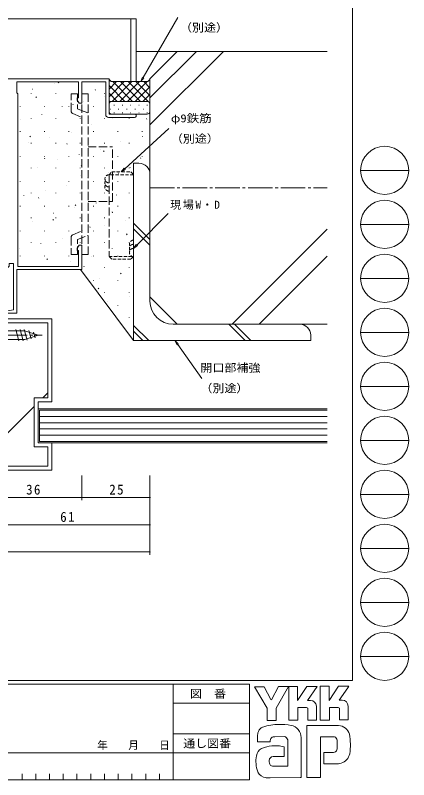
# Model space of a CAD drawing. Units: millimetres on the paper. Extents: x -420 to 373, y -297 to 267.
# Drawn here: x 228.6 to 372.9, y -297 to -16.8 of the extents above; entities that cross this region are included whole.
import ezdxf
from ezdxf.enums import TextEntityAlignment as Align

# ---------------------------------------------------------------- set-up
doc = ezdxf.new("R2010")
doc.units = ezdxf.units.MM
for name, pattern in [('CHAIN2', [12, 9, -1, 1, -1]), ('DASHED1', [1.8, 1.2, -0.6]), ('DASHED3', [4, 3, -1])]:
    doc.linetypes.add(name, pattern=pattern)
for name, color, linetype, lineweight in [('0-1_YKK_ZWAK', 7, 'Continuous', 9), ('0-3_YKK_12', 2, 'Continuous', 9), ('0-4_YSS_K', 3, 'Continuous', 9), ('0-5_YKK_D', 6, 'Continuous', 9), ('0-6_YKK_13', 4, 'Continuous', 9), ('0-7_YKK_11', 7, 'Continuous', 9)]:
    doc.layers.add(name, color=color, linetype=linetype, lineweight=lineweight)
doc.styles.add('ＭＳ ゴシック', font='')
doc.styles.get('ＭＳ ゴシック').set_extended_font_data('MS Gothic')

msp = doc.modelspace()

# ---------------------------------------------------------------- linework, layer by layer
at = {"layer": '0-1_YKK_ZWAK'}
for p, q in [((352.3, 264.4), (352.3, -260.6)), ((355.276, -73.616), (372.916, -73.616)), ((355.276, -93.412), (372.916, -93.412)), ((355.276, -113.208), (372.916, -113.208)), ((355.276, -133.004), (372.916, -133.004)), ((355.276, -152.8), (372.916, -152.8)), ((355.276, -172.596), (372.916, -172.596)), ((355.276, -192.392), (372.916, -192.392)), ((355.276, -212.188), (372.916, -212.188)), ((355.276, -231.984), (372.916, -231.984)), ((355.276, -251.78), (372.916, -251.78)), ((352.3, -260.6), (-417.7, -260.6)), ((314.5, -262), (-417.7, -262)), ((286.5, -262), (286.5, -297)), ((314.5, -262), (314.5, -297)), ((316.337, -262.906), (319.851, -262.906)), ((320.932, -270.799), (316.337, -262.906)), ((325.136, -262.798), (322.581, -267.771)), ((328.96, -275.231), (328.96, -262.825)), ((340.474, -262.717), (343.745, -262.717)), ((340.474, -275.123), (340.474, -262.717)), ((347.178, -262.717), (350.962, -262.717)), ((350.583, -263.365), (347.461, -267.825)), ((350.962, -262.717), (350.583, -263.365)), ((286.5, -269), (314.5, -269)), ((336.879, -267.906), (335.84, -267.906)), ((348.501, -267.825), (347.461, -267.825)), ((335.474, -270.582), (332.284, -270.582)), ((339.042, -270.069), (339.042, -275.15)), ((343.88, -270.555), (343.88, -275.123)), ((347.069, -270.555), (343.88, -270.555)), ((347.502, -270.717), (347.069, -270.555)), ((347.502, -275.096), (347.502, -270.717)), ((350.664, -270.069), (350.664, -275.096)), ((347.124, -277.096), (335.528, -277.096)), ((335.528, -277.096), (335.528, -296.206)), ((343.88, -275.123), (340.474, -275.123)), ((347.502, -275.046), (347.553, -275.096)), ((350.664, -275.096), (347.502, -275.096)), ((286.5, -280.199), (314.5, -280.199)), ((317.418, -283.07), (317.418, -281.141)), ((327.446, -281.205), (323.748, -281.275)), ((328.527, -292.071), (328.527, -282.34)), ((333.42, -281.583), (333.42, -296.179)), ((340.555, -281.259), (345.204, -281.259)), ((340.555, -296.206), (340.555, -281.259)), ((346.673, -282.756), (346.691, -285.391)), ((322.067, -283.07), (317.418, -283.07)), ((185.7, -287.2), (286.5, -287.2)), ((314.5, -287.199), (286.5, -287.199)), ((327.176, -288.53), (323.181, -288.535)), ((341.772, -286.989), (341.772, -291.125)), ((345.313, -286.989), (341.772, -286.989)), ((341.772, -291.125), (347.097, -291.125)), ((347.097, -291.125), (348.178, -290.882)), ((322.905, -292.071), (328.527, -292.071)), ((328.095, -292.071), (328.446, -292.071)), ((328.527, -292.07), (328.528, -292.071)), ((-417.7, -297), (314.5, -297)), ((231.06, -294.9), (231.06, -297)), ((236.1, -294.9), (236.1, -297)), ((241.14, -294.9), (241.14, -297)), ((246.18, -294.9), (246.18, -297)), ((251.22, -294.9), (251.22, -297)), ((256.26, -294.9), (256.26, -297)), ((261.3, -294.9), (261.3, -297)), ((266.34, -294.9), (266.34, -297)), ((271.38, -294.9), (271.38, -297)), ((276.42, -294.9), (276.42, -297)), ((281.46, -294.9), (281.46, -297)), ((322.067, -296.26), (320.58, -296.26)), ((333.095, -296.233), (322.067, -296.26)), ((333.42, -296.179), (333.095, -296.233))]:
    msp.add_line(p, q, dxfattribs=at)
for points in [[(319.851, -262.906), (322.364, -267.609), (322.581, -267.771)], [(325.136, -262.798), (328.762, -262.798), (324.229, -270.826)], [(328.96, -262.825), (332.176, -262.825), (332.176, -267.923), (335.555, -262.771)], [(335.555, -262.771), (339.38, -262.771), (335.84, -267.906)], [(343.745, -262.717), (343.745, -267.908), (347.178, -262.717)], [(324.229, -270.826), (324.229, -275.258), (320.932, -275.258), (320.932, -270.799)], [(332.284, -270.582), (332.284, -275.231), (328.96, -275.231)], [(339.042, -275.15), (335.906, -275.15), (335.906, -270.744), (335.474, -270.582)], [(326.473, -284.773), (327.176, -284.935), (327.176, -288.53)], [(335.528, -296.206), (339.772, -296.206), (340.555, -296.206)]]:
    msp.add_lwpolyline(points, dxfattribs=at)
for centre in [(364.096, -73.616), (364.096, -93.412), (364.096, -113.208), (364.096, -133.004), (364.096, -152.8), (364.096, -172.596), (364.096, -192.392), (364.096, -212.188), (364.096, -231.984), (364.096, -251.78)]:
    msp.add_circle(centre, 8.82, dxfattribs=at)
for centre, radius, start, end in [((336.879, -270.069), 2.163, 0.00165, 89.99603), ((348.501, -269.988), 2.163, 0.00165, 89.99603), ((325.222, -294.401), 17.68, 89.89165, 109.30847), ((325.741, -297.463), 20.748, 78.78009, 91.46938), ((329.03, -281.496), 4.449, 40.66422, 80.31693), ((346.972, -281.44), 4.341, 14.44571, 87.08746), ((322.459, -281.166), 5.037, 158.41083, 179.71774), ((320.106, -280.055), 2.444, 109.02126, 161.51263), ((328.809, -281.485), 4.612, 358.78058, 38.76563), ((324.175, -283.007), 2.109, 138.46381, 181.71359), ((323.615, -282.971), 1.701, 85.50551, 126.78038), ((326.956, -282.754), 1.625, 14.75519, 72.44994), ((345.365, -282.479), 1.229, 16.43123, 96.91661), ((343.031, -283.208), 3.673, 4.93422, 17.03551), ((330.666, -284.187), 20.86, 350.99026, 10.67624), ((320.927, -288.927), 3.908, 121.8271, 169.08475), ((324.02, -297.854), 13.309, 79.38097, 112.05824), ((343.01, -285.041), 3.697, 343.6902, 354.75362), ((327.949, -290.395), 11.082, 168.76372, 199.80078), ((323.19, -289.979), 1.445, 90.33952, 178.03638), ((345.314, -285.684), 1.306, 269.95467, 342.90144), ((347.035, -286.745), 4.291, 285.4429, 349.90448), ((324.082, -290.328), 2.369, 171.08202, 216.71922), ((320.94, -292.443), 3.823, 207.31435, 263.59464), ((323.15, -290.565), 1.526, 230.97279, 260.7549)]:
    msp.add_arc(centre, radius, start, end, dxfattribs=at)
at = {"layer": '0-3_YKK_12'}
for p, q in [((-119.031, -18.011), (272.969, -18.011)), ((270.969, -41.061), (270.969, -18.011)), ((272.969, -41.061), (272.969, -18.011))]:
    msp.add_line(p, q, dxfattribs=at)
at = {"layer": '0-4_YSS_K'}
for p, q in [((287.969, -30.011), (272.969, -30.011)), ((277.969, -40.011), (287.969, -30.011)), ((277.969, -56.957), (304.915, -30.011)), ((277.969, -47.058), (295.015, -30.011)), ((342.969, -30.011), (287.969, -30.011)), ((242.799, -41.912), (242.789, -41.884)), ((244.503, -41.52), (244.338, -41.27)), ((262.969, -40.973), (263.3, -40.642)), ((262.969, -46.63), (268.538, -41.061)), ((262.969, -43.802), (265.71, -41.061)), ((264.116, -48.311), (271.366, -41.061)), ((271.631, -48.311), (264.381, -41.061)), ((266.945, -48.311), (274.195, -41.061)), ((274.46, -48.311), (267.21, -41.061)), ((269.773, -48.311), (277.023, -41.061)), ((277.373, -48.397), (270.038, -41.061)), ((277.969, -46.164), (272.866, -41.061)), ((277.969, -43.336), (275.695, -41.061)), ((277.969, -40.507), (277.871, -40.409)), ((277.969, -40.011), (277.969, -120.011)), ((234.963, -43.85), (234.953, -43.822)), ((258.013, -44.174), (257.847, -43.924)), ((268.803, -48.311), (262.969, -42.478)), ((272.602, -48.311), (277.969, -42.944)), ((234.454, -45.486), (234.454, -45.336)), ((236.334, -46.935), (236.168, -46.685)), ((243.424, -45.486), (243.424, -45.336)), ((261.364, -45.486), (261.364, -45.336)), ((261.486, -46.548), (261.476, -46.519)), ((265.974, -48.311), (262.969, -45.306)), ((275.43, -48.311), (277.969, -45.772)), ((230.329, -50.331), (230.329, -50.181)), ((239.299, -50.331), (239.299, -50.181)), ((245.763, -50.282), (245.753, -50.254)), ((248.269, -50.331), (248.269, -50.181)), ((249.843, -49.588), (249.678, -49.338)), ((253.6, -48.344), (253.59, -48.316)), ((257.239, -50.331), (257.239, -50.181)), ((263.356, -48.521), (262.969, -48.135)), ((262.969, -49.311), (262.969, -52.011)), ((276.969, -48.311), (263.969, -48.311)), ((263.969, -48.311), (276.969, -48.311)), ((264.774, -49.726), (264.974, -49.726)), ((267.804, -49.726), (268.004, -49.726)), ((270.834, -49.726), (271.034, -49.726)), ((273.864, -49.726), (274.064, -49.726)), ((276.894, -49.726), (277.094, -49.726)), ((277.806, -48.764), (277.969, -48.601)), ((277.969, -48.992), (277.884, -48.907)), ((277.969, -52.011), (277.969, -49.311)), ((238.277, -53.21), (238.267, -53.182)), ((263.359, -51.141), (263.559, -51.141)), ((263.969, -53.011), (276.969, -53.011)), ((264.774, -52.556), (264.974, -52.556)), ((266.389, -51.141), (266.589, -51.141)), ((267.804, -52.556), (268.004, -52.556)), ((269.419, -51.141), (269.619, -51.141)), ((270.834, -52.556), (271.034, -52.556)), ((272.449, -51.141), (272.649, -51.141)), ((273.864, -52.556), (274.064, -52.556)), ((275.479, -51.141), (275.679, -51.141)), ((276.894, -52.556), (277.094, -52.556)), ((230.391, -55.007), (230.381, -54.979)), ((234.454, -54.606), (234.454, -54.456)), ((243.424, -54.606), (243.424, -54.456)), ((252.394, -54.606), (252.394, -54.456)), ((261.364, -54.606), (261.364, -54.456)), ((264.401, -54.777), (264.391, -54.749)), ((270.334, -54.606), (270.334, -54.456)), ((276.862, -54.895), (276.697, -54.645)), ((256.564, -56.715), (256.554, -56.687)), ((230.329, -59.451), (230.329, -59.301)), ((234.117, -61.343), (233.951, -61.093)), ((239.299, -59.451), (239.299, -59.301)), ((241.191, -61.44), (241.181, -61.411)), ((248.269, -59.451), (248.269, -59.301)), ((249.078, -59.643), (249.068, -59.615)), ((257.239, -59.451), (257.239, -59.301)), ((266.209, -59.451), (266.209, -59.301)), ((275.179, -59.451), (275.179, -59.301)), ((275.201, -61.21), (275.191, -61.181)), ((233.355, -63.378), (233.345, -63.349)), ((234.454, -63.726), (234.454, -63.576)), ((243.424, -63.726), (243.424, -63.576)), ((247.626, -63.996), (247.461, -63.746)), ((252.394, -63.726), (252.394, -63.576)), ((261.364, -63.726), (261.364, -63.576)), ((267.365, -63.148), (267.355, -63.119)), ((270.334, -63.726), (270.334, -63.576)), ((259.879, -66.075), (259.869, -66.047)), ((261.136, -66.65), (260.97, -66.399)), ((230.329, -68.571), (230.329, -68.421)), ((239.457, -69.411), (239.291, -69.161)), ((239.299, -68.571), (239.299, -68.421)), ((244.156, -69.81), (244.146, -69.782)), ((248.269, -68.571), (248.269, -68.421)), ((251.992, -67.872), (251.982, -67.844)), ((257.239, -68.571), (257.239, -68.421)), ((266.209, -68.571), (266.209, -68.421)), ((274.645, -69.303), (274.48, -69.053)), ((275.179, -68.571), (275.179, -68.421)), ((234.454, -72.846), (234.454, -72.696)), ((236.67, -72.738), (236.66, -72.71)), ((243.424, -72.846), (243.424, -72.696)), ((252.394, -72.846), (252.394, -72.696)), ((252.966, -72.064), (252.801, -71.814)), ((261.364, -72.846), (261.364, -72.696)), ((270.334, -72.846), (270.334, -72.696)), ((270.68, -72.508), (270.67, -72.48)), ((262.793, -74.305), (262.783, -74.276)), ((266.476, -74.717), (266.31, -74.467)), ((277.969, -121.511), (277.969, -75.011)), ((230.329, -77.691), (230.329, -77.541)), ((239.299, -77.691), (239.299, -77.541)), ((248.269, -77.691), (248.269, -77.541)), ((254.956, -76.243), (254.946, -76.215)), ((257.239, -77.691), (257.239, -77.541)), ((266.209, -77.691), (266.209, -77.541)), ((239.584, -80.967), (239.574, -80.939)), ((247.47, -79.171), (247.46, -79.142)), ((231.747, -82.905), (231.737, -82.877)), ((234.454, -81.966), (234.454, -81.816)), ((237.24, -83.819), (237.074, -83.569)), ((243.424, -81.966), (243.424, -81.816)), ((252.394, -81.966), (252.394, -81.816)), ((261.364, -81.966), (261.364, -81.816)), ((265.757, -82.675), (265.747, -82.647)), ((270.334, -81.966), (270.334, -81.816)), ((230.329, -86.811), (230.329, -86.661)), ((239.299, -86.811), (239.299, -86.661)), ((248.269, -86.811), (248.269, -86.661)), ((250.749, -86.472), (250.584, -86.222)), ((257.239, -86.811), (257.239, -86.661)), ((258.271, -85.603), (258.261, -85.575)), ((266.209, -86.811), (266.209, -86.661)), ((242.548, -89.338), (242.538, -89.31)), ((250.384, -87.4), (250.374, -87.372)), ((264.259, -89.125), (264.093, -88.875)), ((234.454, -91.086), (234.454, -90.936)), ((235.062, -92.266), (235.052, -92.238)), ((242.58, -91.887), (242.414, -91.636)), ((243.424, -91.086), (243.424, -90.936)), ((252.394, -91.086), (252.394, -90.936)), ((261.364, -91.086), (261.364, -90.936)), ((269.072, -92.036), (269.062, -92.008)), ((270.334, -91.086), (270.334, -90.936)), ((256.089, -94.54), (255.924, -94.29)), ((261.185, -93.833), (261.175, -93.804)), ((277.969, -98.951), (271.969, -92.951)), ((277.969, -101.074), (271.969, -95.074)), ((308.153, -130.011), (342.969, -95.195)), ((230.329, -95.931), (230.329, -95.781)), ((239.299, -95.931), (239.299, -95.781)), ((248.269, -95.931), (248.269, -95.781)), ((253.349, -95.771), (253.339, -95.742)), ((257.239, -95.931), (257.239, -95.781)), ((266.209, -95.931), (266.209, -95.781)), ((269.599, -97.193), (269.433, -96.943)), ((234.454, -100.206), (234.454, -100.056)), ((237.976, -100.495), (237.966, -100.467)), ((243.424, -100.206), (243.424, -100.056)), ((245.863, -98.698), (245.853, -98.67)), ((252.394, -100.206), (252.394, -100.056)), ((261.364, -100.206), (261.364, -100.056)), ((270.334, -100.206), (270.334, -100.056)), ((230.139, -102.433), (230.129, -102.405)), ((264.149, -102.203), (264.139, -102.175)), ((230.329, -105.051), (230.329, -104.901)), ((239.299, -105.051), (239.299, -104.901)), ((240.363, -106.295), (240.197, -106.044)), ((248.269, -105.051), (248.269, -104.901)), ((256.663, -105.131), (256.653, -105.103)), ((257.239, -105.051), (257.239, -104.901)), ((266.209, -105.051), (266.209, -104.901)), ((318.052, -130.011), (342.969, -105.094)), ((248.777, -106.928), (248.767, -106.899)), ((253.872, -108.948), (253.707, -108.698)), ((261.364, -109.326), (261.364, -109.176)), ((270.334, -109.326), (270.334, -109.176)), ((252.469, -110.011), (271.969, -136.011)), ((267.382, -111.601), (267.216, -111.351)), ((267.464, -111.564), (267.454, -111.535)), ((257.239, -114.171), (257.239, -114.021)), ((259.577, -113.36), (259.567, -113.332)), ((266.209, -114.171), (266.209, -114.021)), ((259.212, -117.016), (259.047, -116.766)), ((261.364, -118.446), (261.364, -118.296)), ((270.334, -118.446), (270.334, -118.296)), ((270.378, -119.793), (270.368, -119.765)), ((287.969, -130.011), (277.969, -120.011)), ((262.542, -121.731), (262.532, -121.703)), ((266.209, -123.291), (266.209, -123.141)), ((270.334, -127.566), (270.334, -127.416)), ((277.552, -136.011), (271.969, -130.428)), ((332.969, -130.011), (286.469, -130.011)), ((342.969, -130.011), (287.969, -130.011)), ((312.906, -136.011), (306.906, -130.011)), ((315.029, -136.011), (309.029, -130.011)), ((270.403, -133.923), (270.339, -133.827)), ((275.429, -136.011), (271.969, -132.551)), ((238.648, -157.02), (240.469, -155.199)), ((218.469, -177.199), (235.469, -160.199)), ((237.469, -163.82), (342.969, -163.82)), ((237.469, -166.12), (342.969, -166.12)), ((237.469, -168.42), (342.969, -168.42)), ((237.469, -170.72), (342.969, -170.72))]:
    msp.add_line(p, q, dxfattribs=at)
at = {"layer": '0-4_YSS_K', "linetype": 'CHAIN2'}
msp.add_line((277.969, -80.011), (342.969, -80.011), dxfattribs=at)
at = {"layer": '0-4_YSS_K'}
for points in [[(277.969, -40.311), (277.219, -41.061), (263.719, -41.061), (262.969, -40.311), (262.969, -49.311)], [(277.969, -49.311), (277.969, -40.311), (277.219, -41.061), (263.719, -41.061), (262.969, -40.311)], [(273.969, -71.011), (271.969, -71.011), (271.969, -136.011), (336.969, -136.011), (336.969, -134.011)], [(342.969, -161.02), (236.969, -161.02), (236.969, -173.52), (342.969, -173.52)], [(342.969, -161.52), (237.469, -161.52), (237.469, -173.02), (342.969, -173.02)]]:
    msp.add_lwpolyline(points, dxfattribs=at)
for points in [[(219.469, -128.011), (219.469, -141.011), (216.969, -141.011), (216.969, -183.52), (241.969, -183.52), (241.969, -173.52), (236.969, -173.52), (236.969, -158.52), (241.969, -158.52), (241.969, -128.011)], [(220.969, -129.511), (220.969, -142.511), (218.469, -142.511), (218.469, -182.02), (240.469, -182.02), (240.469, -175.02), (235.469, -175.02), (235.469, -157.02), (240.469, -157.02), (240.469, -129.511)]]:
    msp.add_lwpolyline(points, close=True, dxfattribs=at)
for centre, radius, start, end in [((263.969, -49.311), 1, 90, 180), ((263.969, -49.311), 1, 90, 180), ((276.969, -49.311), 1, 0, 90), ((276.969, -49.311), 1, 0, 90), ((263.969, -52.011), 1, 180, 270), ((276.969, -52.011), 1, 270, 0), ((273.969, -75.011), 4, 0, 90), ((286.469, -121.511), 8.5, 180, 270), ((332.969, -134.011), 4, 0, 90)]:
    msp.add_arc(centre, radius, start, end, dxfattribs=at)
at = {"layer": '0-5_YKK_D'}
for p, q in [((275.452, -39.59), (288.215, -17.522)), ((274.601, -41.061), (275.207, -39.448)), ((275.697, -39.732), (275.207, -39.448)), ((268.722, -73.063), (284.866, -58.245)), ((267.469, -74.213), (268.53, -72.855)), ((268.913, -73.272), (268.53, -72.855)), ((273.169, -101.007), (284.62, -89.465)), ((271.971, -102.213), (272.967, -100.807)), ((273.37, -101.206), (272.967, -100.807)), ((287.169, -136.011), (288.387, -137.231)), ((287.925, -137.56), (288.387, -137.231)), ((288.156, -137.396), (297.05, -149.872)), ((252.969, -185.52), (252.969, -194.52)), ((252.969, -185.52), (252.969, -194.52)), ((277.969, -185.52), (277.969, -214.52)), ((277.969, -185.52), (277.969, -204.52)), ((277.969, -185.52), (277.969, -194.52)), ((252.969, -193.52), (216.969, -193.52)), ((252.969, -193.52), (277.969, -193.52)), ((277.969, -203.52), (216.969, -203.52)), ((-124.031, -213.52), (277.969, -213.52))]:
    msp.add_line(p, q, dxfattribs=at)
for points in [[(275.697, -39.732), (274.601, -41.061), (275.207, -39.448)], [(268.913, -73.272), (267.469, -74.213), (268.53, -72.855)], [(273.37, -101.206), (271.971, -102.213), (272.967, -100.807)], [(287.925, -137.56), (287.169, -136.011), (288.387, -137.231)]]:
    msp.add_lwpolyline(points, close=True, dxfattribs=at)
for centre, start, end in [((252.969, -193.52), 0, 180), ((252.969, -193.52), 0, 180), ((252.969, -193.52), 180, 0), ((252.969, -193.52), 180, 0), ((277.969, -193.52), 0, 180), ((277.969, -193.52), 180, 0), ((277.969, -203.52), 0, 180), ((277.969, -203.52), 180, 0), ((277.969, -213.52), 0, 180), ((277.969, -213.52), 180, 0)]:
    msp.add_arc(centre, 0.106, start, end, dxfattribs=at)
at = {"layer": '0-6_YKK_13', "linetype": 'DASHED3'}
for p, q in [((249.094, -51.889), (249.093, -45.512)), ((249.094, -45.512), (251.394, -45.512)), ((251.393, -45.512), (251.394, -51.012)), ((252.968, -45.512), (255.265, -45.512)), ((252.97, -104.512), (252.969, -45.512)), ((255.27, -104.512), (255.265, -45.512)), ((249.719, -52.816), (252.894, -54.098)), ((251.394, -51.012), (252.894, -51.618)), ((252.894, -51.618), (255.194, -52.547)), ((255.269, -65.012), (264.269, -65.011)), ((264.269, -85.011), (264.269, -65.011)), ((252.464, -75.453), (252.469, -75.457)), ((262.969, -75.213), (262.969, -105.213)), ((271.969, -75.213), (271.969, -105.213)), ((255.271, -85.011), (264.269, -85.011)), ((249.722, -97.207), (252.896, -95.924)), ((251.396, -99.011), (255.197, -97.475)), ((249.096, -98.134), (249.096, -104.511)), ((251.397, -104.511), (251.396, -99.011)), ((249.097, -104.512), (251.397, -104.511)), ((255.27, -104.512), (252.97, -104.512))]:
    msp.add_line(p, q, dxfattribs=at)
at = {"layer": '0-6_YKK_13', "linetype": 'CHAIN2'}
msp.add_line((211.971, -134.01), (238.458, -134.01), dxfattribs=at)
at = {"layer": '0-6_YKK_13'}
for p, q in [((232.055, -132.46), (218.521, -132.46)), ((229.923, -136.11), (228.798, -131.91)), ((231.476, -136.11), (230.351, -131.91)), ((232.96, -135.852), (231.904, -131.91)), ((236.971, -134.01), (232.055, -132.46)), ((236.971, -134.01), (232.055, -135.56)), ((234.392, -135.4), (233.578, -132.364)), ((235.824, -134.949), (235.274, -132.899)), ((218.521, -135.56), (232.055, -135.56))]:
    msp.add_line(p, q, dxfattribs=at)
at = {"layer": '0-6_YKK_13', "linetype": 'DASHED1'}
for points in [[(262.969, -75.213), (263.969, -74.213), (270.969, -74.213), (271.969, -75.213)], [(271.969, -105.213), (270.969, -106.213), (263.969, -106.213), (262.969, -105.213)]]:
    msp.add_lwpolyline(points, close=True, dxfattribs=at)
at = {"layer": '0-6_YKK_13', "linetype": 'DASHED3'}
for centre, start, end in [((250.094, -51.889), 180.00436, 248.00217), ((250.096, -98.134), 112.00334, 180)]:
    msp.add_arc(centre, 1, start, end, dxfattribs=at)
at = {"layer": '0-6_YKK_13', "linetype": 'DASHED1'}
for centre, start, end in [((262.969, -76.713), 89.99548, 269.99547), ((262.969, -78.213), 149.99545, 269.99547), ((262.969, -79.713), 149.99545, 269.99547), ((271.971, -100.713), 90.00452, 210.00453), ((271.971, -102.213), 90.00452, 210.00453), ((271.971, -103.713), 90.00452, 270.0045)]:
    msp.add_arc(centre, 1.5, start, end, dxfattribs=at)
at = {"layer": '0-7_YKK_11'}
msp.add_line((262.769, -54.211), (272.369, -54.211), dxfattribs=at)
for points in [[(272.369, -53.011), (262.969, -53.011), (262.969, -40.011), (217.569, -40.011)], [(229.569, -108.811), (229.569, -45.611), (229.169, -45.211), (229.169, -41.211), (251.769, -41.211), (251.769, -47.011), (251.339, -47.011), (251.339, -47.92), (251.969, -49.011), (252.969, -49.011), (252.969, -41.211), (261.769, -41.211), (261.769, -53.211)], [(225.569, -108.011), (225.569, -108.911), (225.869, -109.211), (226.369, -108.711), (226.369, -107.811), (227.969, -107.811), (227.969, -124.746), (225.569, -125.169), (225.569, -124.311), (224.869, -124.311), (224.869, -126.011), (229.169, -126.011), (229.169, -110.011), (252.969, -110.011), (252.969, -101.011), (251.969, -101.011), (251.339, -102.103), (251.339, -103.011), (251.769, -103.011), (251.769, -108.811), (229.569, -108.811)]]:
    msp.add_lwpolyline(points, dxfattribs=at)
for centre, radius, start, end in [((262.769, -53.211), 1, 180, 269.99998), ((272.369, -53.611), 0.6, 269.99998, 90)]:
    msp.add_arc(centre, radius, start, end, dxfattribs=at)

# ---------------------------------------------------------------- texts
at = {"layer": '0-1_YKK_ZWAK', "style": 'ＭＳ ゴシック', "width": 1.1}
for s, p in [('図\u3000番', (292.698, -267.862)), ('通し図番', (290.179, -286.085))]:
    msp.add_text(s, height=2.933, dxfattribs=at).set_placement(p, align=Align.BOTTOM_LEFT)
at = {"layer": '0-1_YKK_ZWAK', "insert": (258.676, -286.169), "char_height": 2.933, "attachment_point": 7, "style": 'ＭＳ ゴシック'}
msp.add_mtext('\\T1.2;\\W0.95;年\\~\\~\\~月\\~\\~\\~日', dxfattribs=at)
at = {"layer": '0-5_YKK_D', "color": 7, "style": 'ＭＳ ゴシック'}
for s, width, p in [('（別途）', 1.1, (289.015, -23.658)), ('φ9鉄筋', 1.15, (285.666, -56.88)), ('（別途）', 1.1, (285.666, -64.38)), ('開口部補強', 1.1, (296.491, -148.369)), ('（別途）', 1.1, (296.491, -155.869))]:
    msp.add_text(s, height=2.933, dxfattribs=dict(at, width=width)).set_placement(p, align=Align.BOTTOM_LEFT)
at = {"layer": '0-5_YKK_D', "color": 7, "insert": (285.42, -88.049), "char_height": 2.933, "attachment_point": 7, "style": 'ＭＳ ゴシック'}
msp.add_mtext('\\T1.16;現場W・D', dxfattribs=at)
at = {"layer": '0-5_YKK_D', "color": 3, "char_height": 3.666, "attachment_point": 7, "style": 'ＭＳ ゴシック'}
for s, insert in [('\\T1.21;\\W0.95;36', (232.569, -192.52)), ('\\T1.21;\\W0.95;25', (263.069, -192.52)), ('\\T1.21;\\W0.95;61', (245.069, -202.52))]:
    msp.add_mtext(s, dxfattribs=dict(at, insert=insert))

doc.saveas('drawing.dxf')
